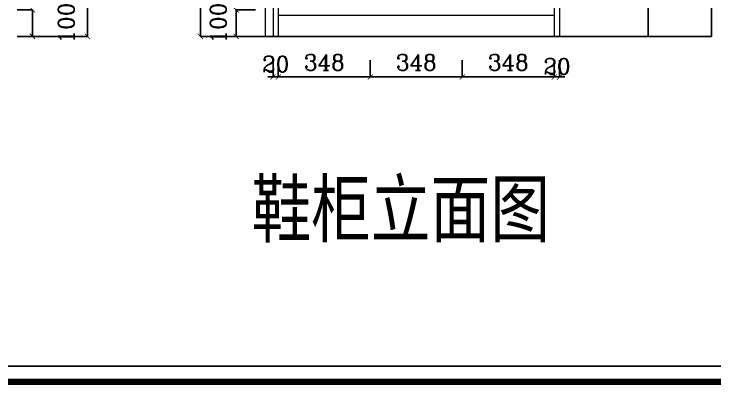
# Model space of a CAD drawing. Header units: millimetres. Extents: x 512961 to 1001058, y -961995 to -458543.
# Drawn here: x 931175 to 933826, y -886621 to -885218 of the extents above; entities that cross this region are included whole.
import ezdxf

# ---------------------------------------------------------------- set-up
doc = ezdxf.new("R2010")
doc.units = ezdxf.units.MM
doc.header["$MEASUREMENT"] = 0
doc.header["$PDMODE"] = 3
doc.layers.get('0').update_dxf_attribs({"linetype": 'CONTINUOUS'})
doc.layers.get('DEFPOINTS').update_dxf_attribs({"linetype": 'CONTINUOUS'})
doc.layers.add('txt', color=7, linetype='CONTINUOUS')
doc.layers.add('WALL', color=5, linetype='CONTINUOUS')
doc.layers.add('门窗', color=4, linetype='CONTINUOUS', lineweight=13)
doc.styles.get("Standard").update_dxf_attribs({"font": 'complex.shx', "bigfont": 'hzxy.shx'})
doc.dimstyles.new('LMDIM40', dxfattribs={"dimtxt": 80, "dimasz": 20, "dimexe": 0, "dimexo": 0, "dimgap": 25, "dimtad": 1, "dimdec": 0, "dimzin": 0, "dimdsep": 46, "dimtxsty": 'Standard', "dimblk1": 'DOT', "dimblk2": 'DOT', "dimsah": 1, "dimcen": 0, "dimclrd": 2, "dimclre": 2, "dimclrt": 2, "dimadec": 0, "dimazin": 0, "dimtfac": 1, "dimtdec": 0, "dimtmove": 2, "dimatfit": 3, "dimldrblk": 'DOT', "dimfxl": 0, "dimtolj": 1, "dimtzin": 0, "dimarcsym": 0})

# ---------------------------------------------------------------- blocks, each defined once
blk = doc.blocks.new('_ArchTick')
at = {"color": 0, "linetype": 'ByBlock', "const_width": 0.15}
blk.add_lwpolyline([(-0.5, -0.5), (0.5, 0.5)], dxfattribs=at)
blk = doc.blocks.new('*D932')
at = {"layer": 'DEFPOINTS', "color": 0}
for p in [(931186.9, -885202.9), (931244.9, -885202.9), (931186.9, -885302.9)]:
    blk.add_point(p, dxfattribs=at)
at = {"layer": 'txt', "color": 2, "lineweight": -2}
for p, q in [((931186.9, -885202.9), (931244.9, -885202.9)), ((931244.9, -885302.9), (931244.9, -885202.9)), ((931186.9, -885302.9), (931244.9, -885302.9))]:
    blk.add_line(p, q, dxfattribs=at)
at = {"layer": 'txt', "color": 2, "lineweight": -2, "xscale": 20, "yscale": 20, "zscale": 20}
for p, rotation in [((931244.9, -885202.9), 90), ((931244.9, -885302.9), 270)]:
    blk.add_blockref('_ArchTick', p, dxfattribs=dict(at, rotation=rotation))
at = {"layer": 'txt', "color": 2, "insert": (931372.4, -885252.9), "char_height": 60, "attachment_point": 5, "rotation": 90}
blk.add_mtext('\\A1;100', dxfattribs=at)
blk = doc.blocks.new('_DOT')
at = {"color": 0, "linetype": 'ByBlock'}
blk.add_line((-0.5, 0), (-1, 0), dxfattribs=at)
at = {"color": 0, "linetype": 'ByBlock', "const_width": 0.5}
blk.add_lwpolyline([(-0.25, 0, 1), (0.25, 0, 1)], format="xyb", close=True, dxfattribs=at)
blk = doc.blocks.new('DOT')
at = {"color": 0, "linetype": 'ByBlock'}
blk.add_line((-0.35, 0), (-1, 0), dxfattribs=at)
at = {"color": 0, "linetype": 'ByBlock', "const_width": 0.35}
blk.add_lwpolyline([(-0.175, 0, 1), (0.175, 0, 1)], format="xyb", close=True, dxfattribs=at)
blk = doc.blocks.new('*D942')
at = {"layer": 'DEFPOINTS', "color": 0}
for p in [(931186.9, -882602.9), (931186.9, -885302.9), (931452.4, -885302.9)]:
    blk.add_point(p, dxfattribs=at)
at = {"layer": 'txt', "color": 2, "lineweight": -2}
for p, q in [((931186.9, -882602.9), (931452.4, -882602.9)), ((931452.4, -882602.9), (931452.4, -885302.9)), ((931186.9, -885302.9), (931452.4, -885302.9))]:
    blk.add_line(p, q, dxfattribs=at)
at = {"layer": 'txt', "color": 2, "lineweight": -2, "xscale": 20, "yscale": 20, "zscale": 20}
for p, rotation in [((931452.4, -882602.9), 90), ((931452.4, -885302.9), 270)]:
    blk.add_blockref('_ArchTick', p, dxfattribs=dict(at, rotation=rotation))
at = {"layer": 'txt', "color": 2, "insert": (931543.4, -884102.9), "char_height": 60, "attachment_point": 5, "rotation": 90}
blk.add_mtext('\\A1;2700', dxfattribs=at)
blk = doc.blocks.new('*D948')
at = {"layer": 'DEFPOINTS', "color": 0}
for p in [(932014.8, -885202.9), (932088.3, -885202.9), (932088.3, -885302.9)]:
    blk.add_point(p, dxfattribs=at)
at = {"layer": 'txt', "color": 2, "lineweight": -2}
for p, q in [((932088.3, -885202.9), (932014.8, -885202.9)), ((932014.8, -885302.9), (932014.8, -885202.9)), ((932088.3, -885302.9), (932014.8, -885302.9))]:
    blk.add_line(p, q, dxfattribs=at)
at = {"layer": 'txt', "color": 2, "lineweight": -2, "xscale": 20, "yscale": 20, "zscale": 20}
for p, rotation in [((932014.8, -885202.9), 90), ((932014.8, -885302.9), 270)]:
    blk.add_blockref('_ArchTick', p, dxfattribs=dict(at, rotation=rotation))
at = {"layer": 'txt', "color": 2, "insert": (931947.3, -885252.9), "char_height": 60, "attachment_point": 5, "rotation": 90}
blk.add_mtext('\\A1;100', dxfattribs=at)
blk = doc.blocks.new('*D955')
at = {"layer": 'DEFPOINTS', "color": 0}
for p in [(932154.6, -885393.4), (932174.6, -885393.4), (932174.6, -885456.4)]:
    blk.add_point(p, dxfattribs=at)
at = {"layer": 'txt', "color": 2, "lineweight": -2}
for p, q in [((932154.6, -885393.4), (932154.6, -885456.4)), ((932174.6, -885393.4), (932174.6, -885456.4)), ((932154.6, -885456.4), (932134.6, -885456.4)), ((932154.6, -885456.4), (932174.6, -885456.4)), ((932174.6, -885456.4), (932194.6, -885456.4))]:
    blk.add_line(p, q, dxfattribs=at)
at = {"layer": 'txt', "color": 2, "lineweight": -2, "xscale": 20, "yscale": 20, "zscale": 20}
blk.add_blockref('_ArchTick', (932154.6, -885456.4), dxfattribs=at)
at = {"layer": 'txt', "color": 2, "lineweight": -2, "xscale": 20, "yscale": 20, "zscale": 20, "rotation": 180}
blk.add_blockref('_ArchTick', (932174.6, -885456.4), dxfattribs=at)
at = {"layer": 'txt', "color": 2, "insert": (932164.6, -885407.9), "char_height": 60, "attachment_point": 5}
blk.add_mtext('\\A1;20', dxfattribs=at)
blk = doc.blocks.new('*D956')
at = {"layer": 'DEFPOINTS', "color": 0}
for p in [(932174.6, -885393.4), (932522.6, -885393.4), (932522.6, -885456.4)]:
    blk.add_point(p, dxfattribs=at)
at = {"layer": 'txt', "color": 2, "lineweight": -2}
for p, q in [((932174.6, -885393.4), (932174.6, -885456.4)), ((932522.6, -885393.4), (932522.6, -885456.4)), ((932174.6, -885456.4), (932522.6, -885456.4))]:
    blk.add_line(p, q, dxfattribs=at)
at = {"layer": 'txt', "color": 2, "lineweight": -2, "xscale": 20, "yscale": 20, "zscale": 20, "rotation": 180}
blk.add_blockref('_ArchTick', (932174.6, -885456.4), dxfattribs=at)
at = {"layer": 'txt', "color": 2, "lineweight": -2, "xscale": 20, "yscale": 20, "zscale": 20}
blk.add_blockref('_ArchTick', (932522.6, -885456.4), dxfattribs=at)
at = {"layer": 'txt', "color": 2, "insert": (932348.6, -885401.4), "char_height": 60, "attachment_point": 5}
blk.add_mtext('\\A1;348', dxfattribs=at)
blk = doc.blocks.new('*D957')
at = {"layer": 'DEFPOINTS', "color": 0}
for p in [(932522.6, -885393.4), (932870.6, -885393.4), (932870.6, -885456.4)]:
    blk.add_point(p, dxfattribs=at)
at = {"layer": 'txt', "color": 2, "lineweight": -2}
for p, q in [((932522.6, -885393.4), (932522.6, -885456.4)), ((932870.6, -885393.4), (932870.6, -885456.4)), ((932522.6, -885456.4), (932870.6, -885456.4))]:
    blk.add_line(p, q, dxfattribs=at)
at = {"layer": 'txt', "color": 2, "lineweight": -2, "xscale": 20, "yscale": 20, "zscale": 20, "rotation": 180}
blk.add_blockref('_ArchTick', (932522.6, -885456.4), dxfattribs=at)
at = {"layer": 'txt', "color": 2, "lineweight": -2, "xscale": 20, "yscale": 20, "zscale": 20}
blk.add_blockref('_ArchTick', (932870.6, -885456.4), dxfattribs=at)
at = {"layer": 'txt', "color": 2, "insert": (932696.6, -885401.4), "char_height": 60, "attachment_point": 5}
blk.add_mtext('\\A1;348', dxfattribs=at)
blk = doc.blocks.new('*D958')
at = {"layer": 'DEFPOINTS', "color": 0}
for p in [(932870.6, -885393.4), (933218.6, -885393.4), (933218.6, -885456.4)]:
    blk.add_point(p, dxfattribs=at)
at = {"layer": 'txt', "color": 2, "lineweight": -2}
for p, q in [((932870.6, -885393.4), (932870.6, -885456.4)), ((933218.6, -885393.4), (933218.6, -885456.4)), ((932870.6, -885456.4), (933218.6, -885456.4))]:
    blk.add_line(p, q, dxfattribs=at)
at = {"layer": 'txt', "color": 2, "lineweight": -2, "xscale": 20, "yscale": 20, "zscale": 20, "rotation": 180}
blk.add_blockref('_ArchTick', (932870.6, -885456.4), dxfattribs=at)
at = {"layer": 'txt', "color": 2, "lineweight": -2, "xscale": 20, "yscale": 20, "zscale": 20}
blk.add_blockref('_ArchTick', (933218.6, -885456.4), dxfattribs=at)
at = {"layer": 'txt', "color": 2, "insert": (933044.6, -885401.4), "char_height": 60, "attachment_point": 5}
blk.add_mtext('\\A1;348', dxfattribs=at)
blk = doc.blocks.new('*D959')
at = {"layer": 'DEFPOINTS', "color": 0}
for p in [(933218.6, -885393.4), (933238.6, -885393.4), (933238.6, -885456.4)]:
    blk.add_point(p, dxfattribs=at)
at = {"layer": 'txt', "color": 2, "lineweight": -2}
for p, q in [((933218.6, -885393.4), (933218.6, -885456.4)), ((933238.6, -885393.4), (933238.6, -885456.4)), ((933218.6, -885456.4), (933198.6, -885456.4)), ((933218.6, -885456.4), (933238.6, -885456.4)), ((933238.6, -885456.4), (933258.6, -885456.4))]:
    blk.add_line(p, q, dxfattribs=at)
at = {"layer": 'txt', "color": 2, "lineweight": -2, "xscale": 20, "yscale": 20, "zscale": 20}
blk.add_blockref('_ArchTick', (933218.6, -885456.4), dxfattribs=at)
at = {"layer": 'txt', "color": 2, "lineweight": -2, "xscale": 20, "yscale": 20, "zscale": 20, "rotation": 180}
blk.add_blockref('_ArchTick', (933238.6, -885456.4), dxfattribs=at)
at = {"layer": 'txt', "color": 2, "insert": (933228.6, -885416.4), "char_height": 60, "attachment_point": 5}
blk.add_mtext('\\A1;20', dxfattribs=at)
blk = doc.blocks.new('*D960')
at = {"layer": 'DEFPOINTS', "color": 0}
for p in [(932088.3, -882602.9), (931879.8, -885302.9), (932088.3, -885302.9)]:
    blk.add_point(p, dxfattribs=at)
at = {"layer": 'txt', "color": 2, "lineweight": -2}
for p, q in [((932088.3, -882602.9), (931879.8, -882602.9)), ((931879.8, -882602.9), (931879.8, -885302.9)), ((932088.3, -885302.9), (931879.8, -885302.9))]:
    blk.add_line(p, q, dxfattribs=at)
at = {"layer": 'txt', "color": 2, "lineweight": -2, "xscale": 20, "yscale": 20, "zscale": 20}
for p, rotation in [((931879.8, -882602.9), 90), ((931879.8, -885302.9), 270)]:
    blk.add_blockref('_ArchTick', p, dxfattribs=dict(at, rotation=rotation))
at = {"layer": 'txt', "color": 2, "insert": (931824.8, -883952.9), "char_height": 60, "attachment_point": 5, "rotation": 90}
blk.add_mtext('\\A1;2700', dxfattribs=at)

msp = doc.modelspace()

# ---------------------------------------------------------------- linework, layer by layer
at = {"const_width": 23.9}
msp.add_lwpolyline([(928827, -886608.6), (937469.3, -886608.6), (937469.3, -880336.3), (928827, -880336.3)], close=True, dxfattribs=at)
at = {"color": 4}
msp.add_lwpolyline([(928887, -880400.3), (928887, -886549.8), (936135.3, -886549.8), (936135.3, -880400.3)], close=True, dxfattribs=at)
at = {"layer": 'WALL'}
for p, q in [((933573.3, -882602.9), (933573.3, -885302.9)), ((933813.3, -882602.9), (933813.3, -885302.9)), ((931993.3, -885302.9), (933813.3, -885302.9))]:
    msp.add_line(p, q, dxfattribs=at)
at = {"layer": '门窗'}
for p, q in [((932124.6, -882902.9), (932124.6, -885302.9)), ((932154.6, -882902.9), (932154.6, -885302.9)), ((932174.6, -882902.9), (932174.6, -885302.9)), ((933218.6, -882902.9), (933218.6, -885302.9)), ((933238.6, -882902.9), (933238.6, -885302.9)), ((932174.6, -885222.9), (933218.6, -885222.9))]:
    msp.add_line(p, q, dxfattribs=at)

# ---------------------------------------------------------------- texts
at = {"layer": 'txt', "insert": (932073.2, -885844.3), "char_height": 237.66, "width": 5574.002, "attachment_point": 1}
msp.add_mtext('鞋柜立面图', dxfattribs=at)

# ---------------------------------------------------------------- dimensions: what is measured, and where the dimension line sits
at = {"layer": 'txt'}
dim = msp.add_linear_dim(base=(931452.4, -885302.9), p1=(931186.9, -882602.9), p2=(931186.9, -885302.9), angle=90, dimstyle='LMDIM40', override={"dimtxt": 60, "dimblk": 'ArchTick', "dimsah": 0, "dimldrblk": 'DOT'}, dxfattribs=at)
dim.commit()
dim.dimension.update_dxf_attribs({"geometry": '*D942', "text_midpoint": (931543.4, -884102.9), "dimtype": 160})
for base, p1, p2, angle, picture, middle in [((931879.8, -885302.9), (932088.3, -882602.9), (932088.3, -885302.9), 90, '*D960', (931824.8, -883952.9)), ((931244.9, -885202.9), (931186.9, -885302.9), (931186.9, -885202.9), 270, '*D932', (931372.4, -885252.9)), ((932014.8, -885202.9), (932088.3, -885302.9), (932088.3, -885202.9), 270, '*D948', (931947.3, -885252.9))]:
    dim = msp.add_linear_dim(base=base, p1=p1, p2=p2, angle=angle, dimstyle='LMDIM40', override={"dimtxt": 60, "dimblk": 'ArchTick', "dimsah": 0, "dimldrblk": 'DOT'}, dxfattribs=at)
    dim.commit()
    dim.dimension.update_dxf_attribs({"geometry": picture, "text_midpoint": middle})
for base, p1, p2, picture, middle in [((932174.6, -885456.4), (932154.6, -885393.4), (932174.6, -885393.4), '*D955', (932164.6, -885407.9)), ((933238.6, -885456.4), (933218.6, -885393.4), (933238.6, -885393.4), '*D959', (933228.6, -885416.4))]:
    dim = msp.add_linear_dim(base=base, p1=p1, p2=p2, dimstyle='LMDIM40', override={"dimtxt": 60, "dimblk": 'ArchTick', "dimsah": 0, "dimldrblk": 'DOT'}, dxfattribs=at)
    dim.commit()
    dim.dimension.update_dxf_attribs({"geometry": picture, "text_midpoint": middle, "dimtype": 160})
for base, p1, p2, picture, middle in [((932522.6, -885456.4), (932174.6, -885393.4), (932522.6, -885393.4), '*D956', (932348.6, -885401.4)), ((932870.6, -885456.4), (932522.6, -885393.4), (932870.6, -885393.4), '*D957', (932696.6, -885401.4)), ((933218.6, -885456.4), (932870.6, -885393.4), (933218.6, -885393.4), '*D958', (933044.6, -885401.4))]:
    dim = msp.add_linear_dim(base=base, p1=p1, p2=p2, dimstyle='LMDIM40', override={"dimtxt": 60, "dimblk": 'ArchTick', "dimsah": 0, "dimldrblk": 'DOT'}, dxfattribs=at)
    dim.commit()
    dim.dimension.update_dxf_attribs({"geometry": picture, "text_midpoint": middle})

doc.saveas('drawing.dxf')
